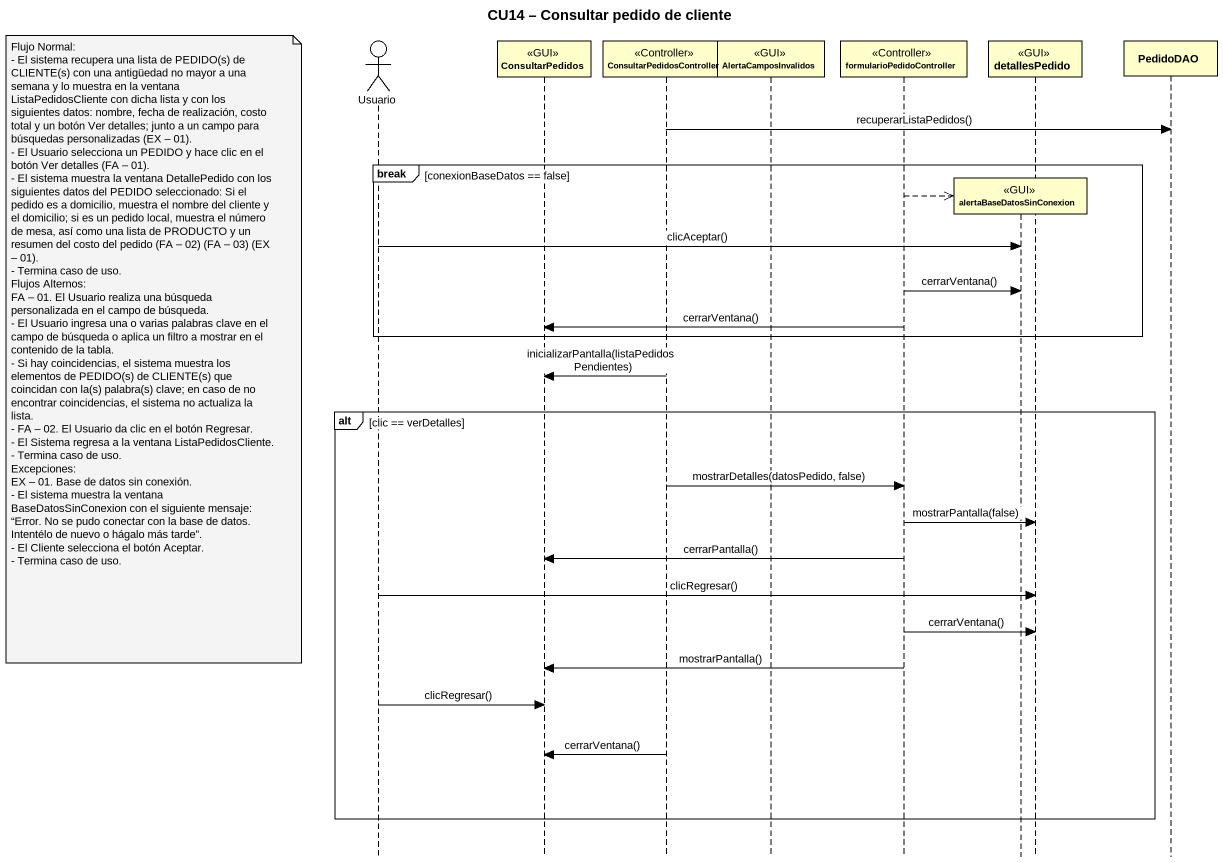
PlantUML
@startuml
title CU14 – Consultar pedido de cliente
hide footbox
actor Usuario
participant ConsultarPedidos <<GUI>>
participant ConsultarPedidosController <<Controller>>
participant AlertaCamposInvalidos <<GUI>>
participant formularioPedidoController <<Controller>>
participant alertaBaseDatosSinConexion <<GUI>>
participant detallesPedido <<GUI>>
participant PedidoDAO

ConsultarPedidosController -> PedidoDAO : recuperarListaPedidos()
break conexionBaseDatos == false
  formularioPedidoController -->> alertaBaseDatosSinConexion **
  Usuario -> alertaBaseDatosSinConexion : clicAceptar()
  formularioPedidoController -> alertaBaseDatosSinConexion : cerrarVentana()
  formularioPedidoController -> ConsultarPedidos : cerrarVentana()
end
note left of Usuario
  Flujo Normal:
  - El sistema recupera una lista de PEDIDO(s) de CLIENTE(s) con una antigüedad no mayor a una semana y lo muestra en la ventana ListaPedidosCliente con dicha lista y con los siguientes datos: nombre, fecha de realización, costo total y un botón Ver detalles; junto a un campo para búsquedas personalizadas (EX – 01).
  - El Usuario selecciona un PEDIDO y hace clic en el botón Ver detalles (FA – 01).
  - El sistema muestra la ventana DetallePedido con los siguientes datos del PEDIDO seleccionado: Si el pedido es a domicilio, muestra el nombre del cliente y el domicilio; si es un pedido local, muestra el número de mesa, así como una lista de PRODUCTO y un resumen del costo del pedido (FA – 02) (FA – 03) (EX – 01).
  - Termina caso de uso.
  Flujos Alternos:
  FA – 01. El Usuario realiza una búsqueda personalizada en el campo de búsqueda.
  - El Usuario ingresa una o varias palabras clave en el campo de búsqueda o aplica un filtro a mostrar en el contenido de la tabla.
  - Si hay coincidencias, el sistema muestra los elementos de PEDIDO(s) de CLIENTE(s) que coincidan con la(s) palabra(s) clave; en caso de no encontrar coincidencias, el sistema no actualiza la lista.
  - FA – 02. El Usuario da clic en el botón Regresar.
  - El Sistema regresa a la ventana ListaPedidosCliente.
  - Termina caso de uso.
  Excepciones:
  EX – 01. Base de datos sin conexión.
  - El sistema muestra la ventana BaseDatosSinConexion con el siguiente mensaje: “Error. No se pudo conectar con la base de datos. Intentélo de nuevo o hágalo más tarde”.
  - El Cliente selecciona el botón Aceptar.
  - Termina caso de uso.
end note
ConsultarPedidosController -> ConsultarPedidos : inicializarPantalla(listaPedidosPendientes)
alt clic == verDetalles
  ConsultarPedidosController -> formularioPedidoController : mostrarDetalles(datosPedido, false)
  formularioPedidoController -> detallesPedido : mostrarPantalla(false)
  formularioPedidoController -> ConsultarPedidos : cerrarPantalla()
  Usuario -> detallesPedido : clicRegresar()
  formularioPedidoController -> detallesPedido : cerrarVentana()
  formularioPedidoController -> ConsultarPedidos : mostrarPantalla()
  Usuario -> ConsultarPedidos : clicRegresar()
  ConsultarPedidosController -> ConsultarPedidos : cerrarVentana()
end
@enduml
